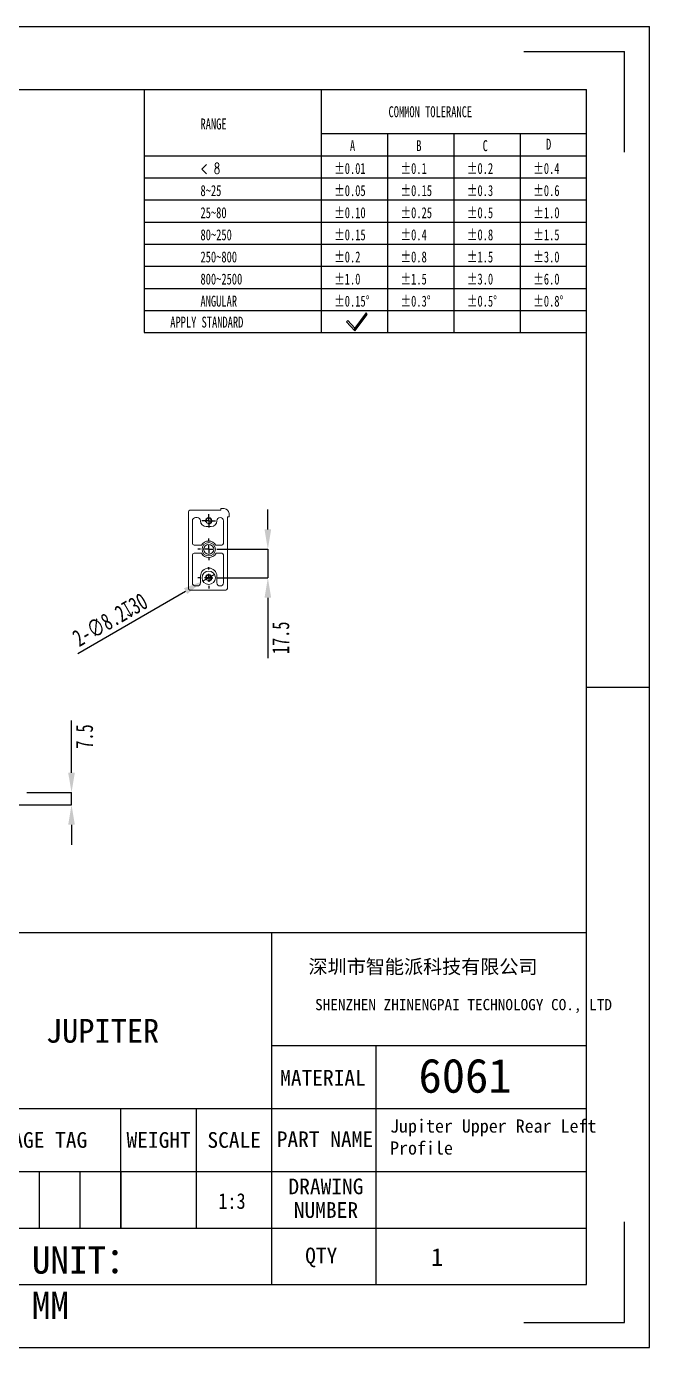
# Model space of a CAD drawing. Header units: millimetres. Extents: x 366 to 749, y 11 to 282.
# Drawn here: x 621.1 to 748.6, y 11 to 281.6 of the extents above; entities that cross this region are included whole.
import ezdxf

# ---------------------------------------------------------------- set-up
doc = ezdxf.new("R2010")
doc.units = ezdxf.units.MM
doc.header["$PDSIZE"] = -1
doc.linetypes.add('CENTERX2', pattern=[20.32, 12.7, -2.54, 2.54, -2.54])
doc.layers.add('图框', color=7, linetype='Continuous')
doc.layers.add('尺寸线层', color=3, linetype='Continuous', lineweight=18)
doc.styles.add('SLDTEXTSTYLE4', font='TXT', dxfattribs={"width": 0.7})
doc.styles.add('SLDTEXTSTYLE5', font='TXT', dxfattribs={"width": 0.642857, "bigfont": 'bigfont'})
doc.styles.add('TEXTSTYLE_2', font='')
doc.styles.add('TEXTSTYLE_3', font='')
doc.styles.get('TEXTSTYLE_2').set_extended_font_data('宋体')
doc.styles.get('TEXTSTYLE_3').set_extended_font_data('宋体')
doc.dimstyles.new('SLDDIMSTYLE1', dxfattribs={"dimtxt": 3.5, "dimasz": 4.08, "dimexe": 0, "dimexo": 0.0625, "dimgap": 0.875, "dimtad": 2, "dimdec": 1, "dimlfac": 3, "dimrnd": 1e-09, "dimzin": 12, "dimdsep": 46, "dimtxsty": 'SLDTEXTSTYLE4', "dimsah": 1, "dimcen": 0.09, "dimadec": 0, "dimazin": 3, "dimtfac": 1, "dimtdec": 1, "dimtmove": 0, "dimatfit": 0, "dimfxl": 1, "dimfrac": 2, "dimtolj": 1, "dimtzin": 12, "dimarcsym": 0})
doc.dimstyles.new('SLDDIMSTYLE2', dxfattribs={"dimtxt": 3.5, "dimasz": 4.08, "dimexe": 0, "dimexo": 0.0625, "dimgap": 0.875, "dimtad": 2, "dimdec": 1, "dimlfac": 3, "dimrnd": 1e-09, "dimzin": 12, "dimdsep": 46, "dimtxsty": 'SLDTEXTSTYLE4', "dimblk1": 'NONE', "dimsah": 1, "dimcen": 0, "dimadec": 0, "dimazin": 3, "dimtfac": 1, "dimtdec": 1, "dimtmove": 0, "dimatfit": 3, "dimldrblk": 'NONE', "dimfxl": 1, "dimfrac": 2, "dimtolj": 1, "dimtzin": 12, "dimarcsym": 0})

# ---------------------------------------------------------------- blocks, each defined once
blk = doc.blocks.new('_D_11')
at = {"layer": 'Defpoints', "color": 0, "transparency": 16777216}
for p in [(657.21, 167.95), (659.58, 169.32)]:
    blk.add_point(p, dxfattribs=at)
at = {"layer": '图框', "color": 0, "lineweight": -2, "transparency": 16777216}
for p, q in [((659.58, 169.32), (657.21, 167.95)), ((631.58, 153.15), (653.67, 165.91))]:
    blk.add_line(p, q, dxfattribs=at)
at = {"layer": '图框', "color": 0, "transparency": 16777216}
blk.add_solid([(653.33, 166.5), (654.01, 165.32), (657.21, 167.95)], dxfattribs=at)
at = {"layer": '图框', "color": 0, "transparency": 16777216, "insert": (630.12, 157.44), "char_height": 3.5, "attachment_point": 1, "rotation": 30, "style": 'SLDTEXTSTYLE4'}
blk.add_mtext('\\A1;2-∅8.2{\\fGDT;x}30', dxfattribs=at)
blk = doc.blocks.new('_NONE')
blk = doc.blocks.new('_D_12')
at = {"layer": 'Defpoints', "color": 0, "transparency": 16777216}
for p in [(660.59, 174.47), (670.5, 174.47), (660.59, 168.63)]:
    blk.add_point(p, dxfattribs=at)
at = {"layer": '图框', "color": 0, "lineweight": -2, "transparency": 16777216}
for p, q in [((670.5, 178.55), (670.5, 182.63)), ((660.65, 174.47), (670.5, 174.47)), ((670.5, 174.47), (670.5, 168.63)), ((660.65, 168.63), (670.5, 168.63)), ((670.5, 164.55), (670.5, 152.19))]:
    blk.add_line(p, q, dxfattribs=at)
at = {"layer": '图框', "color": 0, "transparency": 16777216}
for points in [[(669.82, 178.55), (671.18, 178.55), (670.5, 174.47)], [(669.82, 164.55), (671.18, 164.55), (670.5, 168.63)]]:
    blk.add_solid(points, dxfattribs=at)
at = {"layer": '图框', "color": 0, "transparency": 16777216, "insert": (671.37, 156.33), "char_height": 3.5, "attachment_point": 2, "rotation": 90, "style": 'SLDTEXTSTYLE4'}
blk.add_mtext('\\A1;17.5', dxfattribs=at)
blk = doc.blocks.new('SW_CENTERMARKSYMBOL_5')
at = {"layer": '图框', "color": 0}
for p, q in [((-1.67, 0), (-2.2, 0)), ((0, 0), (-0.83, 0)), ((0, 1.67), (0, 2.2)), ((0, 0), (0, 0.83)), ((0, 0), (0, -0.83)), ((0, 0), (0.83, 0)), ((1.67, 0), (2.2, 0)), ((0, -1.67), (0, -2.2))]:
    blk.add_line(p, q, dxfattribs=at)
blk = doc.blocks.new('SW_CENTERMARKSYMBOL_6')
at = {"layer": '图框', "color": 0}
for p, q in [((-1.67, 0), (-2.2, 0)), ((0, 0), (-0.83, 0)), ((0, 1.67), (0, 2.2)), ((0, 0), (0, 0.83)), ((0, 0), (0, -0.83)), ((0, 0), (0.83, 0)), ((1.67, 0), (2.2, 0)), ((0, -1.67), (0, -2.2))]:
    blk.add_line(p, q, dxfattribs=at)
blk = doc.blocks.new('SW_CENTERMARKSYMBOL_7')
at = {"layer": '图框', "color": 0}
for p, q in [((-0.83, 0), (-1.38, 0)), ((0, 0), (-0.83, 0)), ((0, 0.83), (0, 1.38)), ((0, 0), (0, 0.83)), ((0, 0), (0, -0.83)), ((0, 0), (0.83, 0)), ((0.83, 0), (1.38, 0)), ((0, -0.83), (0, -1.38))]:
    blk.add_line(p, q, dxfattribs=at)
blk = doc.blocks.new('_D_20')
at = {"layer": 'Defpoints', "color": 0, "transparency": 16777216}
for p in [(621.07, 124.63), (630.31, 124.63), (619.3, 122.13)]:
    blk.add_point(p, dxfattribs=at)
at = {"layer": '图框', "color": 0, "lineweight": -2, "transparency": 16777216}
for p, q in [((630.31, 128.71), (630.31, 139.44)), ((621.13, 124.63), (630.31, 124.63)), ((630.31, 122.13), (630.31, 124.63)), ((619.37, 122.13), (630.31, 122.13)), ((630.31, 118.05), (630.31, 113.97))]:
    blk.add_line(p, q, dxfattribs=at)
at = {"layer": '图框', "color": 0, "transparency": 16777216}
for points in [[(629.63, 128.71), (630.99, 128.71), (630.31, 124.63)], [(629.63, 118.05), (630.99, 118.05), (630.31, 122.13)]]:
    blk.add_solid(points, dxfattribs=at)
at = {"layer": '图框', "color": 0, "transparency": 16777216, "insert": (631.19, 136.12), "char_height": 3.5, "attachment_point": 2, "rotation": 90, "style": 'SLDTEXTSTYLE4'}
blk.add_mtext('\\A1;7.5', dxfattribs=at)

msp = doc.modelspace()

# ---------------------------------------------------------------- linework, layer by layer
at = {"color": 7, "linetype": 'Continuous'}
for p, q in [((365.965, 281.56), (748.649, 281.56)), ((748.649, 10.975), (748.649, 281.56)), ((722.879, 276.406), (743.495, 276.406)), ((743.495, 255.79), (743.495, 276.406)), ((378.85, 268.675), (735.764, 268.675)), ((735.764, 23.86), (735.764, 268.675)), ((735.764, 146.267), (748.649, 146.267)), ((743.495, 16.129), (743.495, 36.745)), ((378.85, 23.86), (735.764, 23.86)), ((722.879, 16.129), (743.495, 16.129)), ((365.965, 10.975), (748.649, 10.975))]:
    msp.add_line(p, q, dxfattribs=at)
for p, q in [((645.191, 268.675), (645.191, 218.86)), ((681.42, 268.675), (681.42, 218.86)), ((681.42, 259.617), (735.764, 259.617)), ((695.006, 259.617), (695.006, 218.86)), ((708.592, 259.617), (708.592, 218.86)), ((722.178, 259.617), (722.178, 218.86)), ((645.191, 255.089), (735.764, 255.089)), ((645.191, 250.56), (735.764, 250.56)), ((645.191, 246.031), (735.764, 246.031)), ((645.191, 241.503), (735.764, 241.503)), ((645.191, 236.974), (735.764, 236.974)), ((645.191, 232.446), (735.764, 232.446)), ((645.191, 227.917), (735.764, 227.917)), ((645.191, 223.388), (735.764, 223.388)), ((690.622, 222.921), (688.291, 219.759)), ((688.319, 219.187), (690.805, 222.558)), ((690.805, 222.558), (690.622, 222.921)), ((686.891, 221.313), (686.622, 221.071)), ((686.622, 221.071), (688.319, 219.187)), ((688.291, 219.759), (686.891, 221.313)), ((688.319, 219.187), (688.291, 219.759)), ((688.291, 219.759), (688.319, 219.187)), ((645.191, 218.86), (735.764, 218.86))]:
    msp.add_line(p, q)
at = {"color": 7, "linetype": 'Continuous', "lineweight": 15}
for p, q in [((654.225, 166.465), (654.225, 182.132)), ((654.558, 182.465), (660.892, 182.465)), ((660.892, 182.465), (660.892, 182.732)), ((660.958, 182.798), (661.558, 182.798)), ((662.558, 181.798), (662.558, 181.198)), ((655.053, 175.667), (655.053, 180.308)), ((655.721, 180.976), (656.055, 180.976)), ((657.891, 179.139), (658.892, 179.139)), ((661.396, 180.308), (661.396, 175.667)), ((662.492, 181.132), (662.225, 181.132)), ((662.225, 181.132), (662.225, 166.465)), ((655.053, 167.621), (655.053, 173.331)), ((656.927, 175.333), (655.386, 175.333)), ((655.386, 173.664), (656.889, 173.664)), ((661.063, 175.333), (659.856, 175.333)), ((659.894, 173.664), (661.063, 173.664)), ((661.396, 173.331), (661.396, 167.621)), ((656.722, 168.956), (656.722, 167.621)), ((660.061, 167.621), (660.061, 168.956)), ((661.892, 166.132), (654.558, 166.132)), ((656.055, 166.953), (655.721, 166.953))]:
    msp.add_line(p, q, dxfattribs=at)
at = {"color": 2, "linetype": 'Continuous'}
for p, q in [((606.914, 96.016), (671.339, 96.016)), ((671.339, 47.053), (671.339, 96.016)), ((671.339, 72.823), (671.339, 96.016)), ((671.339, 96.016), (735.764, 96.016)), ((671.339, 59.938), (671.339, 96.016)), ((735.764, 72.823), (735.764, 96.016)), ((671.339, 72.823), (735.764, 72.823)), ((692.629, 72.823), (692.629, 23.86)), ((735.764, 47.053), (735.764, 72.823)), ((606.914, 59.938), (671.339, 59.938)), ((606.914, 59.938), (640.415, 59.938)), ((640.415, 47.053), (640.415, 59.938)), ((640.415, 47.053), (640.415, 59.938)), ((640.415, 59.938), (671.339, 59.938)), ((655.877, 47.053), (655.877, 59.938)), ((671.339, 59.938), (735.764, 59.938)), ((671.339, 47.053), (671.339, 59.938)), ((606.914, 47.053), (640.415, 47.053)), ((606.914, 47.053), (640.415, 47.053)), ((606.914, 47.053), (640.415, 47.053)), ((623.664, 47.053), (623.664, 35.456)), ((632.04, 47.053), (632.04, 35.456)), ((640.415, 35.456), (640.415, 47.053)), ((640.415, 35.456), (640.415, 47.053)), ((640.415, 47.053), (671.339, 47.053)), ((640.415, 47.053), (671.339, 47.053)), ((640.415, 47.053), (640.415, 35.456)), ((655.877, 35.456), (655.877, 47.053)), ((671.339, 23.86), (671.339, 47.053)), ((671.339, 47.053), (735.764, 47.053)), ((671.339, 47.053), (735.764, 47.053)), ((671.339, 35.456), (671.339, 47.053)), ((735.764, 23.86), (735.764, 47.053)), ((606.914, 35.456), (671.339, 35.456)), ((606.914, 35.456), (640.415, 35.456)), ((606.914, 35.456), (640.415, 35.456)), ((640.415, 35.456), (671.339, 35.456)), ((671.339, 23.86), (671.339, 35.456)), ((671.339, 35.456), (735.764, 35.456)), ((606.914, 23.86), (671.339, 23.86)), ((671.339, 23.86), (735.764, 23.86))]:
    msp.add_line(p, q, dxfattribs=at)
at = {"color": 7, "linetype": 'Continuous', "lineweight": 15}
for centre, radius in [((658.392, 180.298), 0.55), ((658.392, 174.465), 1.367), ((658.392, 174.465), 1.033), ((658.392, 168.632), 1.367), ((658.392, 168.632), 0.55)]:
    msp.add_circle(centre, radius, dxfattribs=at)
for centre, radius, start, end in [((654.558, 182.132), 0.333, 90, 180), ((660.958, 182.732), 0.0667, 90, 180), ((661.558, 181.798), 1, 360, 90), ((655.721, 180.308), 0.668, 90, 180), ((656.055, 180.308), 0.668, 0, 90), ((657.891, 180.308), 1.169, 180, 270), ((658.892, 180.308), 1.169, 270, 0), ((660.729, 180.308), 0.668, 360, 180), ((662.492, 181.198), 0.0667, 270, 0), ((658.392, 174.465), 1.703, 30.65077, 149.34923), ((655.386, 175.667), 0.333, 180, 270), ((655.386, 173.331), 0.333, 90, 180), ((658.392, 174.465), 1.703, 208.07249, 331.92751), ((661.063, 175.667), 0.333, 270, 0), ((661.063, 173.331), 0.333, 0, 90), ((658.392, 168.956), 1.669, 0, 180), ((654.558, 166.465), 0.333, 180, 270), ((655.721, 167.621), 0.668, 180, 270), ((656.055, 167.621), 0.668, 270, 0), ((660.729, 167.621), 0.668, 180, 0), ((661.892, 166.465), 0.333, 270, 0)]:
    msp.add_arc(centre, radius, start, end, dxfattribs=at)
at = {"color": 7, "linetype": 'Continuous', "lineweight": 0}
for centre in [(658.392, 180.298), (658.392, 180.298), (658.392, 168.632), (658.392, 168.632)]:
    msp.add_arc(centre, 0.667, 255, 195, dxfattribs=at)

# ---------------------------------------------------------------- block references
at = {"layer": '图框'}
for name, p in [('SW_CENTERMARKSYMBOL_7', (658.392, 180.298)), ('SW_CENTERMARKSYMBOL_6', (658.392, 174.465)), ('SW_CENTERMARKSYMBOL_5', (658.392, 168.632))]:
    msp.add_blockref(name, p, dxfattribs=at)

# ---------------------------------------------------------------- texts
at = {"attachment_point": 1}
for s, insert, char_height, width, style in [('COMMON TOLERANCE', (695.202, 265.205), 2.24599, 73.94176, 'SLDTEXTSTYLE4'), ('RANGE', (656.71, 262.705), 2.246, 22.05942, 'SLDTEXTSTYLE4'), ('A', (687.303, 258.261), 2.246, 3.245, 'SLDTEXTSTYLE4'), ('B', (700.889, 258.261), 2.246, 3.19312, 'SLDTEXTSTYLE4'), ('C', (714.474, 258.261), 2.246, 3.23085, 'SLDTEXTSTYLE4'), ('D', (727.459, 258.566), 2.246, 3.19312, 'SLDTEXTSTYLE4'), ('< 8', (656.71, 253.591), 2.246, 10.7794, 'SLDTEXTSTYLE5'), ('%%P0.01', (684.107, 253.591), 2.246, 15.72506, 'SLDTEXTSTYLE4'), ('%%P0.1', (697.693, 253.591), 2.246, 11.79144, 'SLDTEXTSTYLE4'), ('%%P0.2', (711.279, 253.591), 2.246, 13.41394, 'SLDTEXTSTYLE4'), ('%%P0.4', (724.865, 253.591), 2.246, 13.36206, 'SLDTEXTSTYLE4'), ('8~25', (656.71, 249.063), 2.246, 17.39473, 'SLDTEXTSTYLE4'), ('%%P0.05', (684.107, 249.063), 2.246, 17.34757, 'SLDTEXTSTYLE4'), ('%%P0.15', (697.693, 249.063), 2.246, 16.5599, 'SLDTEXTSTYLE4'), ('%%P0.3', (711.279, 249.063), 2.246, 13.41394, 'SLDTEXTSTYLE4'), ('%%P0.6', (724.865, 249.063), 2.246, 13.41394, 'SLDTEXTSTYLE4'), ('25~80', (656.71, 244.534), 2.246, 21.32836, 'SLDTEXTSTYLE4'), ('%%P0.10', (684.107, 244.534), 2.246, 15.77695, 'SLDTEXTSTYLE4'), ('%%P0.25', (697.693, 244.534), 2.246, 18.13052, 'SLDTEXTSTYLE4'), ('%%P0.5', (711.279, 244.534), 2.246, 13.41394, 'SLDTEXTSTYLE4'), ('%%P1.0', (724.865, 244.534), 2.246, 11.84332, 'SLDTEXTSTYLE4'), ('80~250', (656.71, 240.005), 2.246, 25.26198, 'SLDTEXTSTYLE4'), ('%%P0.15', (684.107, 240.005), 2.246, 16.5599, 'SLDTEXTSTYLE4'), ('%%P0.4', (697.693, 240.005), 2.246, 13.36206, 'SLDTEXTSTYLE4'), ('%%P0.8', (711.279, 240.005), 2.246, 13.41394, 'SLDTEXTSTYLE4'), ('%%P1.5', (724.865, 240.005), 2.246, 12.62627, 'SLDTEXTSTYLE4'), ('250~800', (656.71, 235.477), 2.246, 29.1956, 'SLDTEXTSTYLE4'), ('%%P0.2', (684.107, 235.477), 2.246, 13.41394, 'SLDTEXTSTYLE4'), ('%%P0.8', (697.693, 235.477), 2.246, 13.41394, 'SLDTEXTSTYLE4'), ('%%P1.5', (711.279, 235.477), 2.246, 12.62627, 'SLDTEXTSTYLE4'), ('%%P3.0', (724.865, 235.477), 2.246, 13.41394, 'SLDTEXTSTYLE4'), ('800~2500', (656.71, 230.948), 2.246, 33.12923, 'SLDTEXTSTYLE4'), ('%%P1.0', (684.107, 230.948), 2.246, 11.84332, 'SLDTEXTSTYLE4'), ('%%P1.5', (697.693, 230.948), 2.246, 12.62627, 'SLDTEXTSTYLE4'), ('%%P3.0', (711.279, 230.948), 2.246, 13.41394, 'SLDTEXTSTYLE4'), ('%%P6.0', (724.865, 230.948), 2.246, 13.41394, 'SLDTEXTSTYLE4'), ('ANGULAR', (656.71, 226.42), 2.246, 31.54446, 'SLDTEXTSTYLE4'), ('%%P0.15%%D', (684.107, 226.42), 2.246, 19.72472, 'SLDTEXTSTYLE4'), ('%%P0.3%%D', (697.693, 226.42), 2.246, 16.57876, 'SLDTEXTSTYLE4'), ('%%P0.5%%D', (711.279, 226.42), 2.246, 16.57876, 'SLDTEXTSTYLE4'), ('%%P0.8%%D', (724.865, 226.42), 2.246, 16.57876, 'SLDTEXTSTYLE4'), ('APPLY STANDARD', (650.516, 222.121), 2.24599, 64.56049, 'SLDTEXTSTYLE4')]:
    msp.add_mtext(s, dxfattribs=dict(at, insert=insert, char_height=char_height, width=width, style=style))
at = {"color": 7, "linetype": 'Continuous', "insert": (702.276, 90.419), "char_height": 2.86391, "width": 67.94821, "attachment_point": 2, "style": 'TEXTSTYLE_2'}
msp.add_mtext('深圳市智能派科技有限公司', dxfattribs=at)
at = {"color": 7, "linetype": 'Continuous', "attachment_point": 2, "line_spacing_factor": 0.9, "style": 'TEXTSTYLE_3'}
for s, insert, char_height, width in [('MATERIAL\\P ', (681.789, 67.838), 3.2212, 46.56486), ('STAGE TAG ', (623.664, 55.106), 3.2212, 38.95697), ('WEIGHT', (648.146, 55.106), 3.2212, 14.15588), ('SCALE', (663.608, 55.106), 3.2212, 14.15588), ('PART NAME', (682.182, 55.253), 3.2212, 26.98848), ('DRAWING NUMBER', (682.397, 45.598), 3.22125, 26.98848), ('QTY', (681.432, 31.445), 3.2212, 35.95561)]:
    msp.add_mtext(s, dxfattribs=dict(at, insert=insert, char_height=char_height, width=width))
at = {"insert": (660.365, 39.326), "char_height": 3.22125, "width": 7.72133, "attachment_point": 7}
msp.add_mtext('{\\W0.85;1:3}', dxfattribs=at)
at = {"layer": '尺寸线层', "attachment_point": 1}
for s, insert, char_height, width in [('SHENZHEN ZHINENGPAI TECHNOLOGY CO., LTD', (680.169, 82.366), 2.29113, 64.82652), ('JUPITER', (625.067, 78.284), 4.8671, 39.72038), ('6061', (701.354, 70.171), 7, 24.85263), ('UNIT：MM', (622.181, 31.718), 5.5885, 21.66224)]:
    msp.add_mtext(s, dxfattribs=dict(at, insert=insert, char_height=char_height, width=width))
at = {"layer": '尺寸线层', "linetype": 'CENTERX2', "insert": (695.527, 57.7), "char_height": 3.6, "width": 45.60353, "attachment_point": 1}
msp.add_mtext('{\\H0.75x;Jupiter Upper Rear Left Profile}', dxfattribs=at)
at = {"layer": '尺寸线层', "ltscale": 0.2, "insert": (703.929, 31.335), "char_height": 3.65, "width": 21.89288, "attachment_point": 1}
msp.add_mtext('1\\P\\P', dxfattribs=at)

# ---------------------------------------------------------------- dimensions: what is measured, and where the dimension line sits
at = {"layer": '图框', "color": 3}
for base, p1, p2, picture, middle in [((670.5, 174.465), (660.592, 168.632), (660.592, 174.465), '_D_12', (670.5, 156.33)), ((630.311, 124.633), (619.303, 122.133), (621.07, 124.633), '_D_20', (630.311, 136.118))]:
    dim = msp.add_linear_dim(base=base, p1=p1, p2=p2, angle=90, dimstyle='SLDDIMSTYLE1', dxfattribs=at)
    dim.commit()
    dim.dimension.update_dxf_attribs({"geometry": picture, "text_midpoint": middle, "dimtype": 160})
dim = msp.add_diameter_dim_2p(p1=(659.575, 169.315), p2=(657.208, 167.948), text='2-<>{\\fGDT;x}30', dimstyle='SLDDIMSTYLE2', dxfattribs=at)
dim.commit()
dim.dimension.update_dxf_attribs({"geometry": '_D_11', "text_midpoint": (639.531, 160.816)})

doc.saveas('drawing.dxf')
